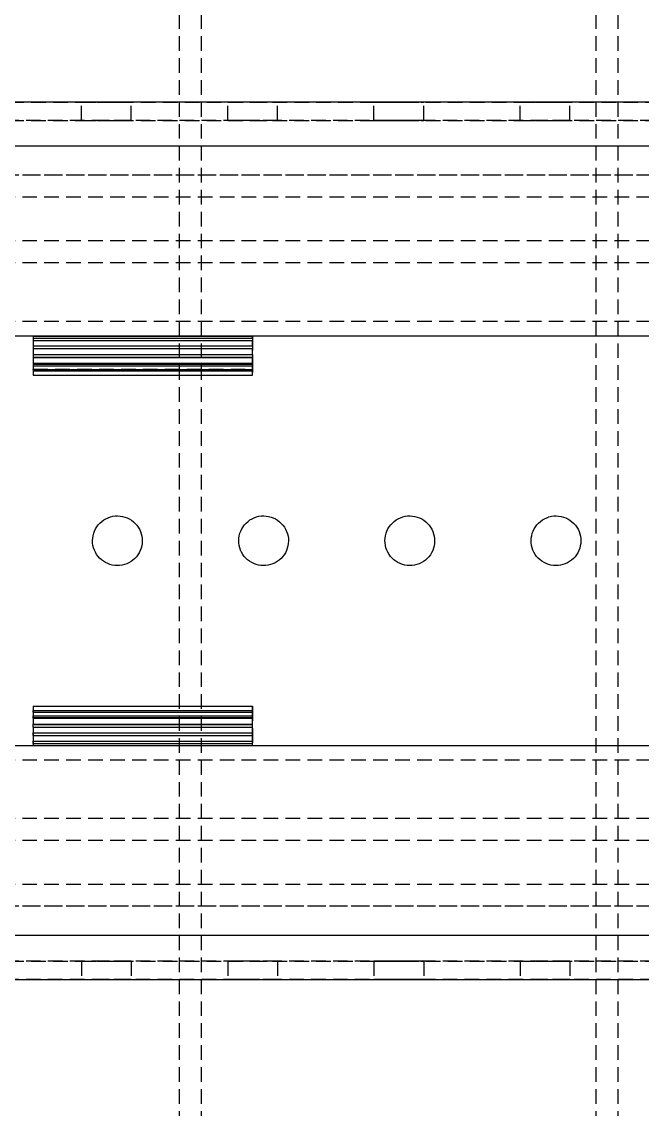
# Model space of a CAD drawing. Header units: metres. Extents: x -200 to 4040, y -1684 to 360.
# Drawn here: x 1568.4 to 1653.3, y -77.8 to 71 of the extents above; entities that cross this region are included whole.
import ezdxf

# ---------------------------------------------------------------- set-up
doc = ezdxf.new("R2010")
doc.units = ezdxf.units.M
doc.linetypes.add('DASHED2', pattern=[3, 2, -1])
for name, color, linetype in [('GIZLI', 8, 'DASHED2'), ('GORUNEN', 7, 'Continuous'), ('TEGET', 9, 'Continuous')]:
    doc.layers.add(name, color=color, linetype=linetype)

msp = doc.modelspace()

# ---------------------------------------------------------------- linework, layer by layer
at = {"layer": 'GIZLI'}
for points in [[(1590, -170), (1590, 170)], [(1590, -170), (1590, 170)], [(1593, -170), (1593, 170)], [(1593, -170), (1593, 170)], [(1647, -170), (1647, 170)], [(1647, -170), (1647, 170)], [(1650, -170), (1650, 170)], [(1650, -170), (1650, 170)], [(444.714, 60), (2630, 60)], [(1576.6, 60), (1580, 60)], [(1580, 60), (1576.6, 60)], [(1576.6, 57.5), (1576.6, 60)], [(1583.4, 60), (1580, 60)], [(1580, 60), (1583.4, 60)], [(1583.4, 57.5), (1583.4, 60)], [(1596.6, 60), (1600, 60)], [(1600, 60), (1596.6, 60)], [(1596.6, 57.5), (1596.6, 60)], [(1603.4, 60), (1600, 60)], [(1600, 60), (1603.4, 60)], [(1603.4, 57.5), (1603.4, 60)], [(1616.6, 60), (1620, 60)], [(1620, 60), (1616.6, 60)], [(1616.6, 57.5), (1616.6, 60)], [(1623.4, 60), (1620, 60)], [(1620, 60), (1623.4, 60)], [(1623.4, 57.5), (1623.4, 60)], [(1636.6, 60), (1640, 60)], [(1640, 60), (1636.6, 60)], [(1636.6, 57.5), (1636.6, 60)], [(1643.4, 60), (1640, 60)], [(1640, 60), (1643.4, 60)], [(1643.4, 57.5), (1643.4, 60)], [(2630, 57.5), (444.714, 57.5)], [(444.714, 57.5), (2630, 57.5)], [(1580, 57.5), (1576.6, 57.5)], [(1576.6, 57.5), (1580, 57.5)], [(1580, 57.5), (1583.4, 57.5)], [(1583.4, 57.5), (1580, 57.5)], [(1600, 57.5), (1596.6, 57.5)], [(1596.6, 57.5), (1600, 57.5)], [(1600, 57.5), (1603.4, 57.5)], [(1603.4, 57.5), (1600, 57.5)], [(1620, 57.5), (1616.6, 57.5)], [(1616.6, 57.5), (1620, 57.5)], [(1620, 57.5), (1623.4, 57.5)], [(1623.4, 57.5), (1620, 57.5)], [(1640, 57.5), (1636.6, 57.5)], [(1636.6, 57.5), (1640, 57.5)], [(1640, 57.5), (1643.4, 57.5)], [(1643.4, 57.5), (1640, 57.5)], [(3061.5, 50), (1121.5, 50)], [(3061.5, 50), (1121.5, 50)], [(3061.5, 50), (1121.5, 50)], [(2630, 50), (1121.5, 50)], [(3061.5, 47), (1121.5, 47)], [(3061.5, 47), (1121.5, 47)], [(3061.5, 47), (1121.5, 47)], [(3061.5, 47), (1121.5, 47)], [(3061.5, 41), (1121.5, 41)], [(3061.5, 38), (1121.5, 38)], [(3061.5, 30), (1121.5, 30)], [(3061.5, 30), (1121.5, 30)], [(2630, 28), (445, 28)], [(1570, 28), (1600, 28)], [(1570, 28), (1570, 22.642)], [(1600, 28), (1600, 22.642)], [(1570, 23.463), (1570, 23.446)], [(1570, 23.446), (1570, 23.463)], [(1570, 23.463), (1600, 23.463)], [(1600, 23.446), (1600, 23.463)], [(1600, 23.463), (1600, 23.446)], [(1579.87, -2.984), (1579.585, -2.81), (1579.319, -2.608), (1579.074, -2.382), (1578.852, -2.133), (1578.656, -1.863), (1578.487, -1.575), (1578.347, -1.272), (1578.238, -0.957), (1578.159, -0.633), (1578.113, -0.302), (1578.1, 0.031), (1578.12, 0.364), (1578.172, 0.694), (1578.256, 1.017), (1578.371, 1.33), (1578.516, 1.63), (1578.69, 1.915), (1578.892, 2.181), (1579.118, 2.426), (1579.367, 2.648), (1579.637, 2.844), (1579.925, 3.013), (1580.228, 3.153), (1580.543, 3.262), (1580.867, 3.341), (1581.198, 3.387), (1581.531, 3.4), (1581.864, 3.38), (1582.194, 3.328), (1582.517, 3.244), (1582.83, 3.129), (1583.13, 2.984)], [(1583.13, 2.984), (1583.415, 2.81), (1583.681, 2.608), (1583.926, 2.382), (1584.148, 2.133), (1584.344, 1.863), (1584.513, 1.575), (1584.653, 1.272), (1584.762, 0.957), (1584.841, 0.633), (1584.887, 0.302), (1584.9, -0.031), (1584.88, -0.364), (1584.828, -0.694), (1584.744, -1.017), (1584.629, -1.33), (1584.484, -1.63), (1584.31, -1.915), (1584.108, -2.181), (1583.882, -2.426), (1583.633, -2.648), (1583.363, -2.844), (1583.075, -3.013), (1582.772, -3.153), (1582.457, -3.262), (1582.133, -3.341), (1581.802, -3.387), (1581.469, -3.4), (1581.136, -3.38), (1580.806, -3.328), (1580.483, -3.244), (1580.17, -3.129), (1579.87, -2.984)], [(1599.87, -2.984), (1599.585, -2.81), (1599.319, -2.608), (1599.074, -2.382), (1598.852, -2.133), (1598.656, -1.863), (1598.487, -1.575), (1598.347, -1.272), (1598.238, -0.957), (1598.159, -0.633), (1598.113, -0.302), (1598.1, 0.031), (1598.12, 0.364), (1598.172, 0.694), (1598.256, 1.017), (1598.371, 1.33), (1598.516, 1.63), (1598.69, 1.915), (1598.892, 2.181), (1599.118, 2.426), (1599.367, 2.648), (1599.637, 2.844), (1599.925, 3.013), (1600.228, 3.153), (1600.543, 3.262), (1600.867, 3.341), (1601.198, 3.387), (1601.531, 3.4), (1601.864, 3.38), (1602.194, 3.328), (1602.517, 3.244), (1602.83, 3.129), (1603.13, 2.984)], [(1603.13, 2.984), (1603.415, 2.81), (1603.681, 2.608), (1603.926, 2.382), (1604.148, 2.133), (1604.344, 1.863), (1604.513, 1.575), (1604.653, 1.272), (1604.762, 0.957), (1604.841, 0.633), (1604.887, 0.302), (1604.9, -0.031), (1604.88, -0.364), (1604.828, -0.694), (1604.744, -1.017), (1604.629, -1.33), (1604.484, -1.63), (1604.31, -1.915), (1604.108, -2.181), (1603.882, -2.426), (1603.633, -2.648), (1603.363, -2.844), (1603.075, -3.013), (1602.772, -3.153), (1602.457, -3.262), (1602.133, -3.341), (1601.802, -3.387), (1601.469, -3.4), (1601.136, -3.38), (1600.806, -3.328), (1600.483, -3.244), (1600.17, -3.129), (1599.87, -2.984)], [(1619.87, -2.984), (1619.585, -2.81), (1619.319, -2.608), (1619.074, -2.382), (1618.852, -2.133), (1618.656, -1.863), (1618.487, -1.575), (1618.347, -1.272), (1618.238, -0.957), (1618.159, -0.633), (1618.113, -0.302), (1618.1, 0.031), (1618.12, 0.364), (1618.172, 0.694), (1618.256, 1.017), (1618.371, 1.33), (1618.516, 1.63), (1618.69, 1.915), (1618.892, 2.181), (1619.118, 2.426), (1619.367, 2.648), (1619.637, 2.844), (1619.925, 3.013), (1620.228, 3.153), (1620.543, 3.262), (1620.867, 3.341), (1621.198, 3.387), (1621.531, 3.4), (1621.864, 3.38), (1622.194, 3.328), (1622.517, 3.244), (1622.83, 3.129), (1623.13, 2.984)], [(1623.13, 2.984), (1623.415, 2.81), (1623.681, 2.608), (1623.926, 2.382), (1624.148, 2.133), (1624.344, 1.863), (1624.513, 1.575), (1624.653, 1.272), (1624.762, 0.957), (1624.841, 0.633), (1624.887, 0.302), (1624.9, -0.031), (1624.88, -0.364), (1624.828, -0.694), (1624.744, -1.017), (1624.629, -1.33), (1624.484, -1.63), (1624.31, -1.915), (1624.108, -2.181), (1623.882, -2.426), (1623.633, -2.648), (1623.363, -2.844), (1623.075, -3.013), (1622.772, -3.153), (1622.457, -3.262), (1622.133, -3.341), (1621.802, -3.387), (1621.469, -3.4), (1621.136, -3.38), (1620.806, -3.328), (1620.483, -3.244), (1620.17, -3.129), (1619.87, -2.984)], [(1639.87, -2.984), (1639.585, -2.81), (1639.319, -2.608), (1639.074, -2.382), (1638.852, -2.133), (1638.656, -1.863), (1638.487, -1.575), (1638.347, -1.272), (1638.238, -0.957), (1638.159, -0.633), (1638.113, -0.302), (1638.1, 0.031), (1638.12, 0.364), (1638.172, 0.694), (1638.256, 1.017), (1638.371, 1.33), (1638.516, 1.63), (1638.69, 1.915), (1638.892, 2.181), (1639.118, 2.426), (1639.367, 2.648), (1639.637, 2.844), (1639.925, 3.013), (1640.228, 3.153), (1640.543, 3.262), (1640.867, 3.341), (1641.198, 3.387), (1641.531, 3.4), (1641.864, 3.38), (1642.194, 3.328), (1642.517, 3.244), (1642.83, 3.129), (1643.13, 2.984)], [(1643.13, 2.984), (1643.415, 2.81), (1643.681, 2.608), (1643.926, 2.382), (1644.148, 2.133), (1644.344, 1.863), (1644.513, 1.575), (1644.653, 1.272), (1644.762, 0.957), (1644.841, 0.633), (1644.887, 0.302), (1644.9, -0.031), (1644.88, -0.364), (1644.828, -0.694), (1644.744, -1.017), (1644.629, -1.33), (1644.484, -1.63), (1644.31, -1.915), (1644.108, -2.181), (1643.882, -2.426), (1643.633, -2.648), (1643.363, -2.844), (1643.075, -3.013), (1642.772, -3.153), (1642.457, -3.262), (1642.133, -3.341), (1641.802, -3.387), (1641.469, -3.4), (1641.136, -3.38), (1640.806, -3.328), (1640.483, -3.244), (1640.17, -3.129), (1639.87, -2.984)], [(1570, -22.642), (1570, -28)], [(1570, -23.446), (1570, -23.463)], [(1570, -23.463), (1570, -23.446)], [(1570, -23.463), (1600, -23.463)], [(1600, -22.642), (1600, -28)], [(1600, -23.463), (1600, -23.446)], [(1600, -23.446), (1600, -23.463)], [(1570, -26.28), (1600, -26.28)], [(445, -28), (2630, -28)], [(1570, -27.403), (1600, -27.403)], [(1570, -28), (1600, -28)], [(3061.5, -30), (1121.5, -30)], [(3061.5, -30), (1121.5, -30)], [(3061.5, -38), (1121.5, -38)], [(3061.5, -41), (1121.5, -41)], [(3061.5, -47), (1121.5, -47)], [(3061.5, -47), (1121.5, -47)], [(3061.5, -47), (1121.5, -47)], [(3061.5, -47), (1121.5, -47)], [(3061.5, -50), (1121.5, -50)], [(3061.5, -50), (1121.5, -50)], [(3061.5, -50), (1121.5, -50)], [(2630, -50), (1121.5, -50)], [(2630, -57.5), (444.714, -57.5)], [(444.714, -57.5), (2630, -57.5)], [(1576.6, -57.5), (1576.6, -60)], [(1576.6, -57.5), (1580, -57.5)], [(1580, -57.5), (1576.6, -57.5)], [(1580, -57.5), (1583.4, -57.5)], [(1583.4, -57.5), (1580, -57.5)], [(1583.4, -57.5), (1583.4, -60)], [(1596.6, -57.5), (1596.6, -60)], [(1596.6, -57.5), (1600, -57.5)], [(1600, -57.5), (1596.6, -57.5)], [(1600, -57.5), (1603.4, -57.5)], [(1603.4, -57.5), (1600, -57.5)], [(1603.4, -57.5), (1603.4, -60)], [(1616.6, -57.5), (1616.6, -60)], [(1616.6, -57.5), (1620, -57.5)], [(1620, -57.5), (1616.6, -57.5)], [(1620, -57.5), (1623.4, -57.5)], [(1623.4, -57.5), (1620, -57.5)], [(1623.4, -57.5), (1623.4, -60)], [(1636.6, -57.5), (1636.6, -60)], [(1636.6, -57.5), (1640, -57.5)], [(1640, -57.5), (1636.6, -57.5)], [(1640, -57.5), (1643.4, -57.5)], [(1643.4, -57.5), (1640, -57.5)], [(1643.4, -57.5), (1643.4, -60)], [(2630, -60), (444.714, -60)], [(1576.6, -60), (1580, -60)], [(1580, -60), (1576.6, -60)], [(1580, -60), (1583.4, -60)], [(1583.4, -60), (1580, -60)], [(1596.6, -60), (1600, -60)], [(1600, -60), (1596.6, -60)], [(1600, -60), (1603.4, -60)], [(1603.4, -60), (1600, -60)], [(1616.6, -60), (1620, -60)], [(1620, -60), (1616.6, -60)], [(1620, -60), (1623.4, -60)], [(1623.4, -60), (1620, -60)], [(1636.6, -60), (1640, -60)], [(1640, -60), (1636.6, -60)], [(1640, -60), (1643.4, -60)], [(1643.4, -60), (1640, -60)]]:
    msp.add_lwpolyline(points, dxfattribs=at)
at = {"layer": 'GORUNEN'}
for points in [[(2630, 60), (444.5, 60)], [(2488, 28), (1487.2, 28)], [(1570, 28), (1600, 28)], [(1570, 28), (1570, 27.709)], [(1570, 27.709), (1570, 27.403)], [(1570, 27.709), (1600, 27.709)], [(1570, 27.403), (1570, 26.654)], [(1570, 27.403), (1600, 27.403)], [(1570, 27.403), (1600, 27.403)], [(1600, 27.709), (1600, 28)], [(1600, 27.709), (1600, 27.403)], [(1600, 26.654), (1600, 27.403)], [(1570, 26.654), (1570, 26.28)], [(1570, 26.654), (1600, 26.654)], [(1570, 26.28), (1570, 25.485)], [(1570, 26.28), (1600, 26.28)], [(1570, 26.28), (1600, 26.28)], [(1570, 25.485), (1570, 25.126)], [(1570, 25.485), (1600, 25.485)], [(1600, 26.654), (1600, 26.28)], [(1600, 25.485), (1600, 26.28)], [(1600, 25.485), (1600, 25.126)], [(1570, 25.126), (1570, 25.074)], [(1570, 25.126), (1600, 25.126)], [(1570, 25.074), (1570, 24.281)], [(1570, 25.074), (1600, 25.074)], [(1570, 24.281), (1570, 24.158)], [(1570, 24.281), (1600, 24.281)], [(1570, 24.158), (1570, 23.946)], [(1570, 24.158), (1600, 24.158)], [(1570, 23.946), (1570, 23.446)], [(1570, 23.946), (1600, 23.946)], [(1600, 25.126), (1600, 25.074)], [(1600, 24.281), (1600, 25.074)], [(1600, 24.281), (1600, 24.158)], [(1600, 24.158), (1600, 23.946)], [(1600, 23.446), (1600, 23.946)], [(1570, 23.446), (1570, 23.237)], [(1570, 23.446), (1600, 23.446)], [(1570, 23.237), (1570, 22.642)], [(1570, 23.237), (1600, 23.237)], [(1570, 22.642), (1600, 22.642)], [(1600, 23.446), (1600, 23.237)], [(1600, 22.642), (1600, 23.237)], [(1579.87, -2.984), (1579.585, -2.81), (1579.319, -2.608), (1579.074, -2.382), (1578.852, -2.133), (1578.656, -1.863), (1578.487, -1.575), (1578.347, -1.272), (1578.238, -0.957), (1578.159, -0.633), (1578.113, -0.302), (1578.1, 0.031), (1578.12, 0.364), (1578.172, 0.694), (1578.256, 1.017), (1578.371, 1.33), (1578.516, 1.63), (1578.69, 1.915), (1578.892, 2.181), (1579.118, 2.426), (1579.367, 2.648), (1579.637, 2.844), (1579.925, 3.013), (1580.228, 3.153), (1580.543, 3.262), (1580.867, 3.341), (1581.198, 3.387), (1581.531, 3.4), (1581.864, 3.38), (1582.194, 3.328), (1582.517, 3.244), (1582.83, 3.129), (1583.13, 2.984)], [(1583.13, 2.984), (1583.415, 2.81), (1583.681, 2.608), (1583.926, 2.382), (1584.148, 2.133), (1584.344, 1.863), (1584.513, 1.575), (1584.653, 1.272), (1584.762, 0.957), (1584.841, 0.633), (1584.887, 0.302), (1584.9, -0.031), (1584.88, -0.364), (1584.828, -0.694), (1584.744, -1.017), (1584.629, -1.33), (1584.484, -1.63), (1584.31, -1.915), (1584.108, -2.181), (1583.882, -2.426), (1583.633, -2.648), (1583.363, -2.844), (1583.075, -3.013), (1582.772, -3.153), (1582.457, -3.262), (1582.133, -3.341), (1581.802, -3.387), (1581.469, -3.4), (1581.136, -3.38), (1580.806, -3.328), (1580.483, -3.244), (1580.17, -3.129), (1579.87, -2.984)], [(1599.87, -2.984), (1599.585, -2.81), (1599.319, -2.608), (1599.074, -2.382), (1598.852, -2.133), (1598.656, -1.863), (1598.487, -1.575), (1598.347, -1.272), (1598.238, -0.957), (1598.159, -0.633), (1598.113, -0.302), (1598.1, 0.031), (1598.12, 0.364), (1598.172, 0.694), (1598.256, 1.017), (1598.371, 1.33), (1598.516, 1.63), (1598.69, 1.915), (1598.892, 2.181), (1599.118, 2.426), (1599.367, 2.648), (1599.637, 2.844), (1599.925, 3.013), (1600.228, 3.153), (1600.543, 3.262), (1600.867, 3.341), (1601.198, 3.387), (1601.531, 3.4), (1601.864, 3.38), (1602.194, 3.328), (1602.517, 3.244), (1602.83, 3.129), (1603.13, 2.984)], [(1603.13, 2.984), (1603.415, 2.81), (1603.681, 2.608), (1603.926, 2.382), (1604.148, 2.133), (1604.344, 1.863), (1604.513, 1.575), (1604.653, 1.272), (1604.762, 0.957), (1604.841, 0.633), (1604.887, 0.302), (1604.9, -0.031), (1604.88, -0.364), (1604.828, -0.694), (1604.744, -1.017), (1604.629, -1.33), (1604.484, -1.63), (1604.31, -1.915), (1604.108, -2.181), (1603.882, -2.426), (1603.633, -2.648), (1603.363, -2.844), (1603.075, -3.013), (1602.772, -3.153), (1602.457, -3.262), (1602.133, -3.341), (1601.802, -3.387), (1601.469, -3.4), (1601.136, -3.38), (1600.806, -3.328), (1600.483, -3.244), (1600.17, -3.129), (1599.87, -2.984)], [(1619.87, -2.984), (1619.585, -2.81), (1619.319, -2.608), (1619.074, -2.382), (1618.852, -2.133), (1618.656, -1.863), (1618.487, -1.575), (1618.347, -1.272), (1618.238, -0.957), (1618.159, -0.633), (1618.113, -0.302), (1618.1, 0.031), (1618.12, 0.364), (1618.172, 0.694), (1618.256, 1.017), (1618.371, 1.33), (1618.516, 1.63), (1618.69, 1.915), (1618.892, 2.181), (1619.118, 2.426), (1619.367, 2.648), (1619.637, 2.844), (1619.925, 3.013), (1620.228, 3.153), (1620.543, 3.262), (1620.867, 3.341), (1621.198, 3.387), (1621.531, 3.4), (1621.864, 3.38), (1622.194, 3.328), (1622.517, 3.244), (1622.83, 3.129), (1623.13, 2.984)], [(1623.13, 2.984), (1623.415, 2.81), (1623.681, 2.608), (1623.926, 2.382), (1624.148, 2.133), (1624.344, 1.863), (1624.513, 1.575), (1624.653, 1.272), (1624.762, 0.957), (1624.841, 0.633), (1624.887, 0.302), (1624.9, -0.031), (1624.88, -0.364), (1624.828, -0.694), (1624.744, -1.017), (1624.629, -1.33), (1624.484, -1.63), (1624.31, -1.915), (1624.108, -2.181), (1623.882, -2.426), (1623.633, -2.648), (1623.363, -2.844), (1623.075, -3.013), (1622.772, -3.153), (1622.457, -3.262), (1622.133, -3.341), (1621.802, -3.387), (1621.469, -3.4), (1621.136, -3.38), (1620.806, -3.328), (1620.483, -3.244), (1620.17, -3.129), (1619.87, -2.984)], [(1639.87, -2.984), (1639.585, -2.81), (1639.319, -2.608), (1639.074, -2.382), (1638.852, -2.133), (1638.656, -1.863), (1638.487, -1.575), (1638.347, -1.272), (1638.238, -0.957), (1638.159, -0.633), (1638.113, -0.302), (1638.1, 0.031), (1638.12, 0.364), (1638.172, 0.694), (1638.256, 1.017), (1638.371, 1.33), (1638.516, 1.63), (1638.69, 1.915), (1638.892, 2.181), (1639.118, 2.426), (1639.367, 2.648), (1639.637, 2.844), (1639.925, 3.013), (1640.228, 3.153), (1640.543, 3.262), (1640.867, 3.341), (1641.198, 3.387), (1641.531, 3.4), (1641.864, 3.38), (1642.194, 3.328), (1642.517, 3.244), (1642.83, 3.129), (1643.13, 2.984)], [(1643.13, 2.984), (1643.415, 2.81), (1643.681, 2.608), (1643.926, 2.382), (1644.148, 2.133), (1644.344, 1.863), (1644.513, 1.575), (1644.653, 1.272), (1644.762, 0.957), (1644.841, 0.633), (1644.887, 0.302), (1644.9, -0.031), (1644.88, -0.364), (1644.828, -0.694), (1644.744, -1.017), (1644.629, -1.33), (1644.484, -1.63), (1644.31, -1.915), (1644.108, -2.181), (1643.882, -2.426), (1643.633, -2.648), (1643.363, -2.844), (1643.075, -3.013), (1642.772, -3.153), (1642.457, -3.262), (1642.133, -3.341), (1641.802, -3.387), (1641.469, -3.4), (1641.136, -3.38), (1640.806, -3.328), (1640.483, -3.244), (1640.17, -3.129), (1639.87, -2.984)], [(1570, -22.642), (1600, -22.642)], [(1570, -22.642), (1570, -23.237)], [(1570, -23.446), (1570, -23.237)], [(1570, -23.237), (1600, -23.237)], [(1570, -23.446), (1570, -23.946)], [(1570, -23.446), (1600, -23.446)], [(1600, -23.237), (1600, -22.642)], [(1600, -23.446), (1600, -23.237)], [(1600, -23.946), (1600, -23.446)], [(1570, -24.158), (1570, -23.946)], [(1570, -23.946), (1600, -23.946)], [(1570, -24.281), (1570, -24.158)], [(1570, -24.158), (1600, -24.158)], [(1570, -24.281), (1570, -25.074)], [(1570, -24.281), (1600, -24.281)], [(1570, -25.126), (1570, -25.074)], [(1570, -25.074), (1600, -25.074)], [(1570, -25.485), (1570, -25.126)], [(1570, -25.126), (1600, -25.126)], [(1600, -24.158), (1600, -23.946)], [(1600, -24.281), (1600, -24.158)], [(1600, -25.074), (1600, -24.281)], [(1600, -25.126), (1600, -25.074)], [(1600, -25.485), (1600, -25.126)], [(1570, -25.485), (1570, -26.28)], [(1570, -25.485), (1600, -25.485)], [(1570, -26.654), (1570, -26.28)], [(1570, -26.28), (1600, -26.28)], [(1570, -26.654), (1570, -27.403)], [(1570, -26.654), (1600, -26.654)], [(1600, -26.28), (1600, -25.485)], [(1600, -26.654), (1600, -26.28)], [(1600, -27.403), (1600, -26.654)], [(1487.2, -28), (2488, -28)], [(1570, -27.709), (1570, -27.403)], [(1570, -27.403), (1600, -27.403)], [(1570, -27.709), (1570, -28)], [(1570, -27.709), (1600, -27.709)], [(1570, -28), (1600, -28)], [(1600, -27.709), (1600, -27.403)], [(1600, -28), (1600, -27.709)], [(1485.2, -60), (2017.6, -60)]]:
    msp.add_lwpolyline(points, dxfattribs=at)
at = {"layer": 'TEGET'}
for points in [[(445, 54), (2630, 54)], [(2490, -54), (1485.2, -54)]]:
    msp.add_lwpolyline(points, dxfattribs=at)

doc.saveas('drawing.dxf')
